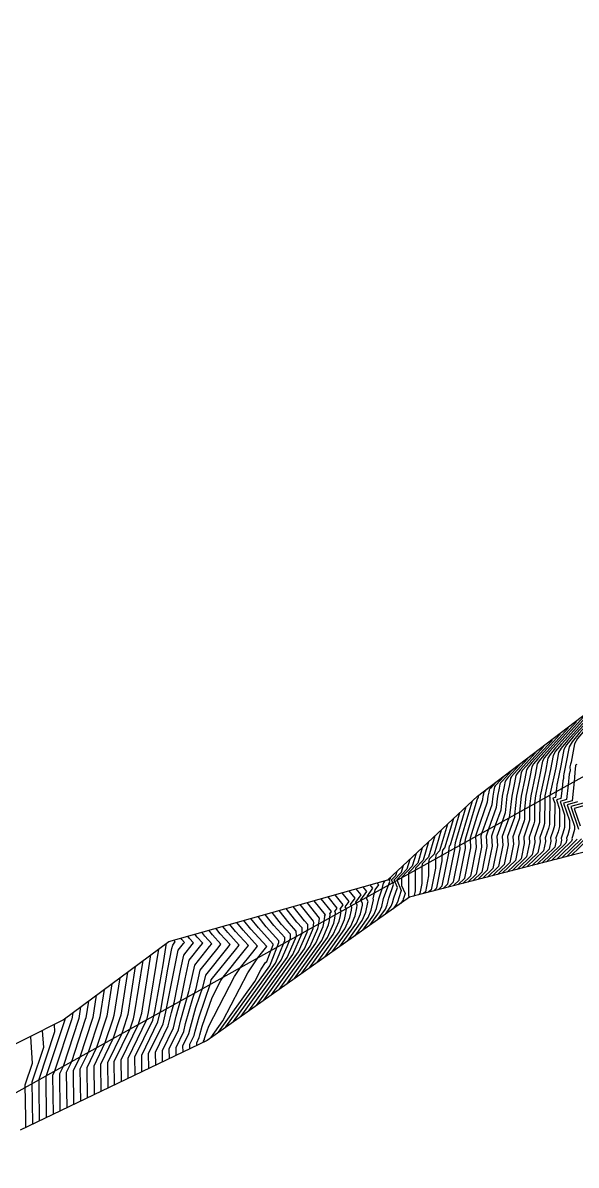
# Model space of a CAD drawing. Header units: metres. Extents: x 419533 to 423558, y 4805342 to 4807578.
# Drawn here: x 421086.3 to 421289.2, y 4805997.1 to 4806416.1 of the extents above; entities that cross this region are included whole.
import ezdxf

# ---------------------------------------------------------------- set-up
doc = ezdxf.new("R2010")
doc.units = ezdxf.units.M
for name, color, linetype in [('C-TINN-BNDY', 110, 'Continuous'), ('C-TOPO-MAJR', 9, 'Continuous'), ('C-TOPO-MINR', 8, 'Continuous')]:
    doc.layers.add(name, color=color, linetype=linetype)

# ---------------------------------------------------------------- blocks, each defined once
blk = doc.blocks.new('tower_bases_layout_1')
at = {"color": 31, "lineweight": 30, "true_color": 0xffbd7a, "elevation": 1718.01}
blk.add_lwpolyline([(423449.83, 4807399.59), (423130.59, 4807500.11), (421950.92, 4806613), (421795.04, 4806430.99), (421305.02, 4806147.04), (421305.02, 4806147.04), (420630.08, 4805770.97), (419765.16, 4805549.54), (419617.36, 4805580.09)], dxfattribs=at)
blk = doc.blocks.new('leg_extensions_profiles_1')
at = {"layer": 'C-TINN-BNDY', "color": 110, "linetype": 'Continuous', "lineweight": -3, "flags": 128}
for points in [[(421033.05, 4806016.16), (421101.01, 4806050.42), (421139.85, 4806079.13), (421220.12, 4806101.74), (421252.95, 4806132.43), (421316.64, 4806180.97), (421324.13, 4806185.21), (421403.7, 4806223.69), (421416.24, 4806233.19), (421455.86, 4806255.45), (421534.78, 4806300.25), (421589.59, 4806332.69), (421652.67, 4806370.22), (421683.42, 4806388.82), (421712.4, 4806406.06)], [(421750.74, 4806385.36), (421678.27, 4806345.24), (421648.64, 4806328.41), (421605.93, 4806304.48), (421541.15, 4806258.92), (421536.85, 4806257.04), (421496.6, 4806239.87), (421436.59, 4806184.93), (421377.46, 4806159.59), (421344.02, 4806137.07), (421305.37, 4806115.31), (421228.09, 4806095.41), (421153.82, 4806042.89), (421085.29, 4806009.98)]]:
    blk.add_lwpolyline(points, dxfattribs=at)
at = {"layer": 'C-TOPO-MAJR', "color": 9, "linetype": 'Continuous', "lineweight": -3, "flags": 128}
for points, elevation in [([(421293.19, 4806129.32), (421288.51, 4806127.98), (421290.7, 4806121.58)], 1760), ([(421291.08, 4806116.81), (421283.77, 4806109.75)], 1760), ([(421303.97, 4806171.31), (421303.82, 4806170.45), (421290.29, 4806155.61), (421287.67, 4806152.41), (421286.61, 4806150.56), (421285.45, 4806144.27), (421284.67, 4806140.6), (421284.5, 4806139.93), (421284.53, 4806138.97), (421284.31, 4806138.05), (421284.04, 4806135.35), (421283.62, 4806131.59), (421281.98, 4806131.12), (421283.13, 4806127.74), (421283.06, 4806121.35), (421282.55, 4806119.4), (421281.75, 4806117.12), (421281.81, 4806116.15), (421281.33, 4806113.78), (421274.74, 4806107.42)], 1755), ([(421289.17, 4806160.03), (421289.06, 4806159.42), (421279.46, 4806148.88), (421277.6, 4806146.61), (421276.84, 4806145.3), (421276.02, 4806140.84), (421274.26, 4806132.52), (421273.96, 4806129.72), (421273.89, 4806123.22), (421273.64, 4806122.28), (421271.92, 4806117.38), (421272.04, 4806115.31), (421271.02, 4806110.23), (421265.71, 4806105.09)], 1750), ([(421274.36, 4806148.75), (421274.3, 4806148.39), (421268.62, 4806142.16), (421267.52, 4806140.82), (421267.08, 4806140.04), (421266.59, 4806137.4), (421265.55, 4806132.49), (421264.79, 4806125.33), (421264.47, 4806124.4), (421262.09, 4806117.65), (421262.28, 4806114.47), (421260.72, 4806106.67), (421256.68, 4806102.77)], 1745), ([(421259.56, 4806137.47), (421259.54, 4806137.36), (421257.79, 4806135.44), (421257.45, 4806135.02), (421257.31, 4806134.78), (421257.16, 4806133.97), (421256.84, 4806132.45), (421256.6, 4806130.24), (421252.74, 4806119.27), (421252.3, 4806117.77), (421252.28, 4806117.66), (421252.51, 4806113.63), (421250.41, 4806103.11), (421247.65, 4806100.44)], 1740), ([(421238.61, 4806098.12), (421240.1, 4806099.55), (421242.5, 4806111.53), (421242.5, 4806112.2), (421242.74, 4806114.25), (421243.06, 4806114.59), (421246.58, 4806126.48)], 1735), ([(421235.07, 4806115.72), (421233.08, 4806109), (421230.22, 4806106.01), (421230.14, 4806105.31), (421230.14, 4806097.7), (421229.79, 4806096), (421229.58, 4806095.79)], 1730), ([(421216.47, 4806087.19), (421219.23, 4806091.05), (421219.93, 4806092.62), (421220.43, 4806095.02), (421222.22, 4806100.07), (421221.52, 4806101.75), (421223.1, 4806103.41), (421223.56, 4806104.95)], 1725), ([(421202.55, 4806077.35), (421208.62, 4806085.83), (421210.14, 4806089.27), (421210.82, 4806092.5), (421210.89, 4806093.13), (421210.25, 4806094.38), (421212.48, 4806097.48), (421211.1, 4806099.2)], 1720), ([(421188.62, 4806067.5), (421198.01, 4806080.61), (421200.36, 4806085.93), (421200.74, 4806087.76), (421200.97, 4806089.7), (421200.72, 4806090.19), (421201.59, 4806091.4), (421198.24, 4806095.57)], 1715), ([(421174.7, 4806057.65), (421187.4, 4806075.39), (421190.58, 4806082.58), (421190.67, 4806083.02), (421190.82, 4806084.31), (421190.8, 4806085.37), (421189.57, 4806086.73), (421185.38, 4806091.95)], 1710), ([(421160.77, 4806047.81), (421176.79, 4806070.17), (421177.34, 4806071.41), (421180.19, 4806078.74), (421180.18, 4806079.42), (421175.52, 4806084.58), (421172.52, 4806088.33)], 1705), ([(421147.54, 4806039.87), (421147.52, 4806041.46), (421149.07, 4806044.67), (421149.46, 4806046.31), (421150.92, 4806051.47), (421155.06, 4806063.74), (421155.35, 4806065.03), (421164.29, 4806076.08), (421165.64, 4806077.82), (421161.48, 4806082.43), (421159.65, 4806084.71)], 1700), ([(421134.99, 4806033.85), (421134.93, 4806038.6), (421139.58, 4806048.22), (421140.74, 4806053.14), (421141.73, 4806056.62), (421144.17, 4806069.18), (421145.28, 4806074.19), (421148.42, 4806078.06), (421148.89, 4806078.67), (421147.43, 4806080.29), (421146.79, 4806081.08)], 1695), ([(421122.44, 4806027.82), (421122.34, 4806035.73), (421128.67, 4806048.82), (421129.34, 4806050.86), (421129.85, 4806052.84), (421133.25, 4806074.25)], 1690), ([(421118.92, 4806063.66), (421117.03, 4806051.76), (421116.75, 4806050.66), (421113.3, 4806040.22), (421109.75, 4806032.87), (421109.89, 4806021.79)], 1685), ([(421104.59, 4806053.07), (421104.21, 4806050.69), (421104.16, 4806050.47), (421097.94, 4806031.62), (421097.16, 4806030.01), (421097.34, 4806015.77)], 1680)]:
    blk.add_lwpolyline(points, dxfattribs=dict(at, elevation=elevation))
at = {"layer": 'C-TOPO-MINR', "color": 8, "linetype": 'Continuous', "lineweight": -3, "flags": 128}
for points, elevation in [([(421291.76, 4806129.91), (421287.2, 4806128.61), (421290.02, 4806120.38)], 1759), ([(421289.58, 4806116.63), (421281.97, 4806109.28)], 1759), ([(421292.28, 4806116.68), (421285.58, 4806110.21)], 1761), ([(421289.44, 4806144.07), (421288.9, 4806143.76), (421288.89, 4806143.75), (421288.89, 4806143.74), (421288.89, 4806143.72), (421288.89, 4806143.7), (421288.73, 4806141.17), (421288.63, 4806139.35), (421288.48, 4806137.82), (421287.69, 4806130.75), (421284.59, 4806129.86), (421286.76, 4806123.51), (421286.73, 4806120.6), (421286.12, 4806118.25), (421285.68, 4806117.01), (421285.71, 4806116.49), (421285.45, 4806115.21), (421278.35, 4806108.35)], 1757), ([(421289.72, 4806130.33), (421285.9, 4806129.23), (421288.58, 4806121.4), (421288.56, 4806120.23), (421287.9, 4806117.67), (421287.65, 4806116.96), (421287.66, 4806116.66), (421287.52, 4806115.92), (421280.16, 4806108.82)], 1758), ([(421293.47, 4806116.56), (421287.38, 4806110.68)], 1762), ([(421306.93, 4806173.57), (421306.77, 4806172.66), (421292.46, 4806156.95), (421289.69, 4806153.56), (421288.56, 4806151.61), (421287.33, 4806144.96), (421287.16, 4806144.14), (421286.91, 4806143.19), (421286.96, 4806141.79), (421286.65, 4806140.47), (421286.26, 4806136.59), (421285.66, 4806131.17), (421283.28, 4806130.49), (421284.95, 4806125.63), (421284.9, 4806120.98), (421284.33, 4806118.82), (421283.72, 4806117.07), (421283.76, 4806116.32), (421283.39, 4806114.5), (421276.55, 4806107.89)], 1756), ([(421298.05, 4806166.8), (421297.92, 4806166.04), (421285.96, 4806152.92), (421283.64, 4806150.09), (421282.7, 4806148.45), (421281.68, 4806142.9), (421279.68, 4806133.51), (421279.66, 4806133.43), (421279.67, 4806133.31), (421279.64, 4806133.2), (421279.61, 4806132.88), (421279.56, 4806132.43), (421279.36, 4806132.37), (421279.5, 4806131.97), (421279.39, 4806122.1), (421278.99, 4806120.55), (421277.82, 4806117.22), (421277.9, 4806115.82), (421277.21, 4806112.36), (421271.13, 4806106.49)], 1753), ([(421301.01, 4806169.06), (421300.87, 4806168.25), (421288.13, 4806154.26), (421285.66, 4806151.25), (421284.66, 4806149.51), (421283.56, 4806143.58), (421282.18, 4806137.05), (421282.08, 4806136.68), (421282.1, 4806136.14), (421281.98, 4806135.63), (421281.83, 4806134.11), (421281.59, 4806132.01), (421280.67, 4806131.75), (421281.32, 4806129.86), (421281.23, 4806121.72), (421280.77, 4806119.98), (421279.78, 4806117.17), (421279.85, 4806115.98), (421279.27, 4806113.07), (421272.93, 4806106.96)], 1754), ([(421292.13, 4806162.29), (421292.01, 4806161.63), (421281.63, 4806150.23), (421279.61, 4806147.77), (421278.8, 4806146.35), (421277.9, 4806141.52), (421276, 4806132.53), (421275.81, 4806130.75), (421275.72, 4806122.84), (421275.42, 4806121.71), (421273.89, 4806117.33), (421273.99, 4806115.48), (421273.09, 4806110.94), (421267.52, 4806105.56)], 1751), ([(421295.09, 4806164.55), (421294.96, 4806163.83), (421283.79, 4806151.57), (421281.63, 4806148.93), (421280.75, 4806147.4), (421279.79, 4806142.21), (421277.74, 4806132.54), (421277.66, 4806131.79), (421277.56, 4806122.47), (421277.21, 4806121.13), (421275.85, 4806117.28), (421275.95, 4806115.65), (421275.15, 4806111.65), (421269.32, 4806106.02)], 1752), ([(421286.21, 4806157.78), (421286.11, 4806157.22), (421277.29, 4806147.54), (421275.58, 4806145.45), (421274.89, 4806144.25), (421274.13, 4806140.15), (421272.51, 4806132.52), (421272.11, 4806128.68), (421272.05, 4806123.59), (421271.86, 4806122.86), (421269.95, 4806117.44), (421270.09, 4806115.14), (421268.96, 4806109.52), (421263.9, 4806104.63)], 1749), ([(421280.28, 4806153.27), (421280.21, 4806152.8), (421272.96, 4806144.85), (421271.55, 4806143.13), (421270.98, 4806142.14), (421270.36, 4806138.78), (421269.03, 4806132.5), (421268.41, 4806126.61), (421268.38, 4806124.34), (421268.3, 4806124.01), (421266.02, 4806117.54), (421266.18, 4806114.81), (421264.84, 4806108.09), (421260.29, 4806103.7)], 1747), ([(421283.25, 4806155.52), (421283.16, 4806155.01), (421275.13, 4806146.19), (421273.57, 4806144.29), (421272.94, 4806143.2), (421272.25, 4806139.46), (421270.77, 4806132.51), (421270.26, 4806127.64), (421270.22, 4806123.97), (421270.08, 4806123.44), (421267.99, 4806117.49), (421268.13, 4806114.97), (421266.9, 4806108.8), (421262.1, 4806104.16)], 1748), ([(421277.32, 4806151.01), (421277.25, 4806150.6), (421270.79, 4806143.5), (421269.54, 4806141.98), (421269.03, 4806141.09), (421268.48, 4806138.09), (421267.29, 4806132.49), (421266.56, 4806125.57), (421266.55, 4806124.71), (421266.52, 4806124.59), (421264.06, 4806117.6), (421264.23, 4806114.64), (421262.78, 4806107.38), (421258.48, 4806103.23)], 1746), ([(421271.4, 4806146.5), (421271.35, 4806146.19), (421266.46, 4806140.82), (421265.51, 4806139.66), (421265.12, 4806138.99), (421264.7, 4806136.72), (421263.81, 4806132.48), (421263.15, 4806126.31), (421262, 4806123.04), (421260.13, 4806117.7), (421260.32, 4806114.3), (421258.66, 4806105.96), (421254.87, 4806102.3)], 1744), ([(421265.48, 4806141.99), (421265.45, 4806141.77), (421262.12, 4806138.13), (421261.48, 4806137.34), (421261.22, 4806136.89), (421260.93, 4806135.34), (421260.32, 4806132.46), (421259.88, 4806128.27), (421257.07, 4806120.31), (421256.19, 4806117.81), (421256.42, 4806113.96), (421254.53, 4806104.53), (421251.26, 4806101.37)], 1742), ([(421268.44, 4806144.24), (421268.4, 4806143.98), (421264.29, 4806139.47), (421263.49, 4806138.5), (421263.17, 4806137.94), (421262.82, 4806136.03), (421262.06, 4806132.47), (421261.52, 4806127.29), (421259.54, 4806121.68), (421258.16, 4806117.76), (421258.37, 4806114.13), (421256.59, 4806105.25), (421253.07, 4806101.84)], 1743), ([(421262.52, 4806139.73), (421262.49, 4806139.57), (421259.96, 4806136.78), (421259.46, 4806136.18), (421259.26, 4806135.83), (421259.05, 4806134.65), (421258.58, 4806132.46), (421258.24, 4806129.25), (421254.61, 4806118.95), (421254.23, 4806117.86), (421254.46, 4806113.8), (421252.47, 4806103.82), (421249.45, 4806100.91)], 1741), ([(421244.03, 4806099.51), (421246.29, 4806101.69), (421248.61, 4806113.29), (421248.48, 4806115.54), (421248.64, 4806116.63), (421252.92, 4806131.05), (421253.33, 4806132.2), (421253.36, 4806132.43), (421253.39, 4806132.59), (421253.41, 4806132.68), (421253.42, 4806132.7), (421253.46, 4806132.75), (421253.64, 4806132.95), (421253.64, 4806132.96)], 1738), ([(421245.84, 4806099.98), (421248.35, 4806102.4), (421250.56, 4806113.46), (421250.38, 4806116.6), (421250.47, 4806117.2), (421252.83, 4806125.16), (421254.97, 4806131.22), (421255.1, 4806132.44), (421255.27, 4806133.28), (421255.36, 4806133.73), (421255.43, 4806133.86), (421255.62, 4806134.09), (421256.59, 4806135.16), (421256.6, 4806135.22)], 1739), ([(421240.42, 4806098.58), (421242.16, 4806100.27), (421244.7, 4806112.95), (421244.67, 4806113.41), (421244.99, 4806115.5), (421245.82, 4806118.3), (421248.88, 4806128.63)], 1736), ([(421242.23, 4806099.05), (421244.23, 4806100.98), (421246.65, 4806113.12), (421246.57, 4806114.47), (421246.82, 4806116.07), (421249.86, 4806126.3), (421251.19, 4806130.79)], 1737), ([(421236.81, 4806097.65), (421238.04, 4806098.84), (421240.02, 4806108.76), (421240.02, 4806110.82), (421240.24, 4806112.61), (421241.07, 4806113.47), (421244.28, 4806124.33)], 1734), ([(421239.68, 4806120.02), (421237.07, 4806111.23), (421235.23, 4806109.31), (421235.08, 4806108.07), (421235.08, 4806103.23), (421233.92, 4806097.42), (421233.2, 4806096.72)], 1732), ([(421241.98, 4806122.17), (421239.07, 4806112.35), (421237.74, 4806110.96), (421237.55, 4806109.44), (421237.55, 4806106), (421235.98, 4806098.13), (421235, 4806097.19)], 1733), ([(421237.37, 4806117.87), (421235.08, 4806110.11), (421232.73, 4806107.66), (421232.61, 4806106.69), (421232.61, 4806100.47), (421231.86, 4806096.71), (421231.39, 4806096.26)], 1731), ([(421230.47, 4806111.41), (421229.09, 4806106.76), (421225.21, 4806102.71), (421225.19, 4806102.55), (421225.19, 4806099.71), (421226.44, 4806096.71), (421225.94, 4806095.3), (421225.8, 4806094.62), (421225.6, 4806094.18), (421224.82, 4806093.1)], 1728), ([(421232.77, 4806113.56), (421231.09, 4806107.88), (421227.72, 4806104.36), (421227.67, 4806103.93), (421227.66, 4806096.03), (421227.85, 4806095.6), (421227.77, 4806095.39), (421227.75, 4806095.29), (421227.72, 4806095.23), (421227.61, 4806095.07)], 1729), ([(421219.26, 4806089.16), (421221.36, 4806092.1), (421221.88, 4806093.28), (421222.26, 4806095.11), (421223.63, 4806098.95), (421222.46, 4806101.76), (421225.1, 4806104.53), (421225.86, 4806107.11)], 1726), ([(421228.17, 4806109.26), (421227.1, 4806105.64), (421223.39, 4806101.77), (421225.03, 4806097.83), (421224.1, 4806095.21), (421223.84, 4806093.95), (421223.48, 4806093.14), (421222.04, 4806091.13)], 1727), ([(421213.69, 4806085.22), (421217.11, 4806090.01), (421217.97, 4806091.95), (421218.59, 4806094.93), (421220.82, 4806101.18), (421220.58, 4806101.74), (421221.11, 4806102.29), (421221.26, 4806102.8)], 1724), ([(421205.33, 4806079.32), (421210.75, 4806086.88), (421212.1, 4806089.94), (421212.83, 4806093.44), (421212.87, 4806093.81), (421212.3, 4806094.94), (421212.49, 4806095.68), (421214.66, 4806098.69), (421213.68, 4806099.92)], 1721), ([(421208.12, 4806081.28), (421212.87, 4806087.92), (421214.06, 4806090.61), (421214.85, 4806094.39), (421214.86, 4806094.5), (421214.69, 4806094.83), (421215.53, 4806098.1), (421216.84, 4806099.91), (421216.25, 4806100.65)], 1722), ([(421210.9, 4806083.25), (421214.99, 4806088.96), (421216.01, 4806091.28), (421216.76, 4806094.84), (421218.07, 4806098.52), (421218.58, 4806100.52), (421219.02, 4806101.12), (421218.82, 4806101.37)], 1723), ([(421185.84, 4806065.53), (421195.89, 4806079.57), (421198.41, 4806085.26), (421198.73, 4806086.81), (421198.98, 4806089.01), (421198.81, 4806089.35), (421199.41, 4806090.18), (421195.67, 4806094.85)], 1714), ([(421191.41, 4806069.47), (421200.13, 4806081.66), (421202.32, 4806086.59), (421202.76, 4806088.7), (421202.95, 4806090.38), (421202.62, 4806091.03), (421203.77, 4806092.61), (421200.81, 4806096.3)], 1716), ([(421194.19, 4806071.44), (421202.26, 4806082.7), (421204.27, 4806087.26), (421204.77, 4806089.65), (421204.94, 4806091.07), (421204.53, 4806091.87), (421205.95, 4806093.83), (421203.39, 4806097.02)], 1717), ([(421196.98, 4806073.41), (421204.38, 4806083.74), (421206.23, 4806087.93), (421206.79, 4806090.6), (421206.92, 4806091.76), (421206.44, 4806092.71), (421208.13, 4806095.05), (421205.96, 4806097.75)], 1718), ([(421199.76, 4806075.38), (421206.5, 4806084.79), (421208.19, 4806088.6), (421208.8, 4806091.55), (421208.9, 4806092.44), (421208.34, 4806093.54), (421210.31, 4806096.26), (421208.53, 4806098.47)], 1719), ([(421169.13, 4806053.72), (421183.16, 4806073.3), (421186.22, 4806080.24), (421186.59, 4806081.18), (421186.55, 4806082.99), (421183.95, 4806085.87), (421180.23, 4806090.5)], 1708), ([(421171.91, 4806055.68), (421185.28, 4806074.35), (421188.62, 4806081.91), (421188.66, 4806082.07), (421188.71, 4806082.53), (421188.67, 4806084.18), (421186.76, 4806086.3), (421182.81, 4806091.23)], 1709), ([(421177.48, 4806059.62), (421189.52, 4806076.43), (421192.54, 4806083.25), (421192.69, 4806083.96), (421192.93, 4806086.09), (421192.92, 4806086.56), (421192.38, 4806087.16), (421187.95, 4806092.68)], 1711), ([(421180.27, 4806061.59), (421191.65, 4806077.48), (421194.49, 4806083.92), (421194.7, 4806084.91), (421195.01, 4806087.64), (421195, 4806087.67), (421195.05, 4806087.75), (421190.52, 4806093.4)], 1712), ([(421183.05, 4806063.56), (421193.77, 4806078.52), (421196.45, 4806084.59), (421196.71, 4806085.86), (421197, 4806088.33), (421196.9, 4806088.51), (421197.23, 4806088.97), (421193.1, 4806094.12)], 1713), ([(421152.56, 4806042.28), (421152.55, 4806042.6), (421152.87, 4806043.25), (421152.94, 4806043.58), (421153.24, 4806044.62), (421154.43, 4806048.15), (421163.84, 4806066.27), (421166.05, 4806069.61), (421170.64, 4806075.29), (421172.34, 4806077.48), (421167.1, 4806083.29), (421164.8, 4806086.15)], 1702), ([(421155.2, 4806043.87), (421159.64, 4806050.07), (421168.77, 4806067.64), (421172.41, 4806073.16), (421173.81, 4806074.89), (421175.69, 4806077.31), (421169.9, 4806083.72), (421167.37, 4806086.88)], 1703), ([(421157.99, 4806045.84), (421171.36, 4806064.51), (421173.7, 4806069.01), (421175.32, 4806071.48), (421175.69, 4806071.83), (421178.06, 4806077.93), (421178.05, 4806078.23), (421172.71, 4806084.15), (421169.94, 4806087.6)], 1704), ([(421163.56, 4806049.78), (421178.91, 4806071.21), (421180.3, 4806074.36), (421182.33, 4806079.55), (421182.3, 4806080.61), (421178.33, 4806085.01), (421175.09, 4806089.05)], 1706), ([(421166.34, 4806051.75), (421181.04, 4806072.26), (421183.26, 4806077.3), (421184.46, 4806080.37), (421184.43, 4806081.8), (421181.14, 4806085.44), (421177.66, 4806089.78)], 1707), ([(421140.01, 4806036.26), (421139.97, 4806039.74), (421143.38, 4806046.8), (421144.23, 4806050.41), (421147.16, 4806060.76), (421147.37, 4806061.81), (421149.31, 4806070.52), (421154.76, 4806077.27), (421155.59, 4806078.33), (421153.05, 4806081.15), (421151.94, 4806082.53)], 1697), ([(421142.52, 4806037.46), (421142.48, 4806040.31), (421145.27, 4806046.09), (421145.97, 4806049.04), (421148.61, 4806058.33), (421149.81, 4806061.89), (421151.32, 4806068.69), (421157.94, 4806076.87), (421158.94, 4806078.16), (421155.86, 4806081.57), (421154.51, 4806083.26)], 1698), ([(421145.03, 4806038.67), (421145, 4806040.89), (421147.17, 4806045.38), (421147.71, 4806047.68), (421149.76, 4806054.9), (421152.43, 4806062.82), (421153.34, 4806066.86), (421161.11, 4806076.47), (421162.29, 4806077.99), (421158.67, 4806082), (421157.08, 4806083.98)], 1699), ([(421150.05, 4806041.08), (421150.04, 4806042.03), (421150.97, 4806043.96), (421151.2, 4806044.94), (421152.08, 4806048.04), (421155.65, 4806058.61), (421158.91, 4806064.9), (421159.68, 4806066.06), (421167.46, 4806075.68), (421168.99, 4806077.65), (421164.29, 4806082.86), (421162.23, 4806085.43)], 1701), ([(421127.46, 4806030.23), (421127.38, 4806036.88), (421133.89, 4806050.35), (421134.26, 4806051.93), (421134.71, 4806053.47), (421137.74, 4806070.65), (421138.99, 4806078.49)], 1692), ([(421129.97, 4806031.44), (421129.89, 4806037.45), (421135.78, 4806049.64), (421136.63, 4806053.24), (421136.86, 4806054), (421139.49, 4806068.95), (421140.97, 4806076.55), (421141.26, 4806077.85), (421142.07, 4806078.85), (421142.19, 4806079.01), (421141.81, 4806079.43), (421141.65, 4806079.63)], 1693), ([(421132.48, 4806032.64), (421132.41, 4806038.02), (421137.68, 4806048.93), (421139, 4806054.51), (421139.01, 4806054.55), (421142.57, 4806072.87), (421143.27, 4806076.02), (421145.24, 4806078.46), (421145.54, 4806078.84), (421144.62, 4806079.86), (421144.22, 4806080.36)], 1694), ([(421137.5, 4806035.05), (421137.45, 4806039.17), (421141.48, 4806047.51), (421142.48, 4806051.78), (421144.45, 4806058.69), (421145.77, 4806065.49), (421147.3, 4806072.36), (421151.59, 4806077.66), (421152.24, 4806078.5), (421150.24, 4806080.72), (421149.36, 4806081.81)], 1696), ([(421124.95, 4806029.03), (421124.86, 4806036.31), (421131.74, 4806050.54), (421131.86, 4806050.9), (421132.41, 4806053.05), (421136.12, 4806076.37)], 1691), ([(421127.52, 4806070.01), (421124.72, 4806052.41), (421124.3, 4806050.78), (421122.52, 4806045.38), (421117.31, 4806034.59), (421117.42, 4806025.41)], 1688), ([(421119.93, 4806026.61), (421119.82, 4806035.16), (421125.59, 4806047.1), (421126.82, 4806050.82), (421127.28, 4806052.62), (421130.39, 4806072.13)], 1689), ([(421121.79, 4806065.78), (421119.59, 4806051.98), (421119.27, 4806050.7), (421116.38, 4806041.94), (421112.27, 4806033.45), (421112.4, 4806023)], 1686), ([(421124.65, 4806067.9), (421122.16, 4806052.19), (421121.78, 4806050.74), (421119.45, 4806043.66), (421114.79, 4806034.02), (421114.91, 4806024.2)], 1687), ([(421116.06, 4806061.54), (421114.47, 4806051.55), (421114.23, 4806050.62), (421110.23, 4806038.5), (421107.23, 4806032.3), (421107.38, 4806020.59)], 1684), ([(421110.32, 4806057.3), (421109.34, 4806051.12), (421109.19, 4806050.55), (421104.09, 4806035.06), (421102.2, 4806031.16), (421102.36, 4806018.18)], 1682), ([(421113.19, 4806059.42), (421111.9, 4806051.33), (421111.71, 4806050.59), (421107.16, 4806036.78), (421104.72, 4806031.73), (421104.87, 4806019.38)], 1683), ([(421107.46, 4806055.19), (421106.78, 4806050.9), (421106.67, 4806050.51), (421101.01, 4806033.34), (421099.68, 4806030.58), (421099.85, 4806016.97)], 1681), ([(421097.73, 4806048.77), (421097.74, 4806048.75), (421097.91, 4806046.06), (421092.11, 4806028.58), (421092.17, 4806025.83), (421092.32, 4806013.36)], 1678), ([(421101.72, 4806050.95), (421101.65, 4806050.47), (421101.64, 4806050.43), (421094.87, 4806029.9), (421094.65, 4806029.44), (421094.83, 4806014.56)], 1679), ([(421089, 4806044.37), (421089.04, 4806044.29), (421089.66, 4806034.43), (421087.02, 4806026.49), (421087.26, 4806014.51), (421087.31, 4806010.94)], 1676), ([(421093.37, 4806046.57), (421093.39, 4806046.52), (421093.79, 4806040.24), (421089.57, 4806027.53), (421089.71, 4806020.17), (421089.81, 4806012.15)], 1677)]:
    blk.add_lwpolyline(points, dxfattribs=dict(at, elevation=elevation))

msp = doc.modelspace()

# ---------------------------------------------------------------- linework, layer by layer
at = {"layer": 'C-TOPO-MAJR', "color": 9, "linetype": 'Continuous', "lineweight": -3, "flags": 128}
for points, elevation in [([(421303.97, 4806171.31), (421303.82, 4806170.45), (421290.29, 4806155.61), (421287.67, 4806152.41), (421286.61, 4806150.56), (421285.45, 4806144.27), (421284.67, 4806140.6), (421284.5, 4806139.93), (421284.53, 4806138.97), (421284.31, 4806138.05), (421284.04, 4806135.35), (421283.62, 4806131.59), (421281.98, 4806131.12), (421283.13, 4806127.74), (421283.06, 4806121.35), (421282.55, 4806119.4), (421281.75, 4806117.12), (421281.81, 4806116.15), (421281.33, 4806113.78), (421274.74, 4806107.42)], 1755), ([(421289.17, 4806160.03), (421289.06, 4806159.42), (421279.46, 4806148.88), (421277.6, 4806146.61), (421276.84, 4806145.3), (421276.02, 4806140.84), (421274.26, 4806132.52), (421273.96, 4806129.72), (421273.89, 4806123.22), (421273.64, 4806122.28), (421271.92, 4806117.38), (421272.04, 4806115.31), (421271.02, 4806110.23), (421265.71, 4806105.09)], 1750), ([(421274.36, 4806148.75), (421274.3, 4806148.39), (421268.62, 4806142.16), (421267.52, 4806140.82), (421267.08, 4806140.04), (421266.59, 4806137.4), (421265.55, 4806132.49), (421264.79, 4806125.33), (421264.47, 4806124.4), (421262.09, 4806117.65), (421262.28, 4806114.47), (421260.72, 4806106.67), (421256.68, 4806102.77)], 1745), ([(421259.56, 4806137.47), (421259.54, 4806137.36), (421257.79, 4806135.44), (421257.45, 4806135.02), (421257.31, 4806134.78), (421257.16, 4806133.97), (421256.84, 4806132.45), (421256.6, 4806130.24), (421252.74, 4806119.27), (421252.3, 4806117.77), (421252.28, 4806117.66), (421252.51, 4806113.63), (421250.41, 4806103.11), (421247.65, 4806100.44)], 1740), ([(421293.19, 4806129.32), (421288.51, 4806127.98), (421290.7, 4806121.58)], 1760), ([(421238.61, 4806098.12), (421240.1, 4806099.55), (421242.5, 4806111.53), (421242.5, 4806112.2), (421242.74, 4806114.25), (421243.06, 4806114.59), (421246.58, 4806126.48)], 1735), ([(421235.07, 4806115.72), (421233.08, 4806109), (421230.22, 4806106.01), (421230.14, 4806105.31), (421230.14, 4806097.7), (421229.79, 4806096), (421229.58, 4806095.79)], 1730), ([(421291.08, 4806116.81), (421283.77, 4806109.75)], 1760), ([(421216.47, 4806087.19), (421219.23, 4806091.05), (421219.93, 4806092.62), (421220.43, 4806095.02), (421222.22, 4806100.07), (421221.52, 4806101.75), (421223.1, 4806103.41), (421223.56, 4806104.95)], 1725), ([(421202.55, 4806077.35), (421208.62, 4806085.83), (421210.14, 4806089.27), (421210.82, 4806092.5), (421210.89, 4806093.13), (421210.25, 4806094.38), (421212.48, 4806097.48), (421211.1, 4806099.2)], 1720), ([(421188.62, 4806067.5), (421198.01, 4806080.61), (421200.36, 4806085.93), (421200.74, 4806087.76), (421200.97, 4806089.7), (421200.72, 4806090.19), (421201.59, 4806091.4), (421198.24, 4806095.57)], 1715), ([(421174.7, 4806057.65), (421187.4, 4806075.39), (421190.58, 4806082.58), (421190.67, 4806083.02), (421190.82, 4806084.31), (421190.8, 4806085.37), (421189.57, 4806086.73), (421185.38, 4806091.95)], 1710), ([(421160.77, 4806047.81), (421176.79, 4806070.17), (421177.34, 4806071.41), (421180.19, 4806078.74), (421180.18, 4806079.42), (421175.52, 4806084.58), (421172.52, 4806088.33)], 1705), ([(421147.54, 4806039.87), (421147.52, 4806041.46), (421149.07, 4806044.67), (421149.46, 4806046.31), (421150.92, 4806051.47), (421155.06, 4806063.74), (421155.35, 4806065.03), (421164.29, 4806076.08), (421165.64, 4806077.82), (421161.48, 4806082.43), (421159.65, 4806084.71)], 1700), ([(421134.99, 4806033.85), (421134.93, 4806038.6), (421139.58, 4806048.22), (421140.74, 4806053.14), (421141.73, 4806056.62), (421144.17, 4806069.18), (421145.28, 4806074.19), (421148.42, 4806078.06), (421148.89, 4806078.67), (421147.43, 4806080.29), (421146.79, 4806081.08)], 1695), ([(421122.44, 4806027.82), (421122.34, 4806035.73), (421128.67, 4806048.82), (421129.34, 4806050.86), (421129.85, 4806052.84), (421133.25, 4806074.25)], 1690), ([(421118.92, 4806063.66), (421117.03, 4806051.76), (421116.75, 4806050.66), (421113.3, 4806040.22), (421109.75, 4806032.87), (421109.89, 4806021.79)], 1685), ([(421104.59, 4806053.07), (421104.21, 4806050.69), (421104.16, 4806050.47), (421097.94, 4806031.62), (421097.16, 4806030.01), (421097.34, 4806015.77)], 1680)]:
    msp.add_lwpolyline(points, dxfattribs=dict(at, elevation=elevation))
at = {"layer": 'C-TOPO-MINR', "color": 8, "linetype": 'Continuous', "lineweight": -3, "flags": 128}
for points, elevation in [([(421306.93, 4806173.57), (421306.77, 4806172.66), (421292.46, 4806156.95), (421289.69, 4806153.56), (421288.56, 4806151.61), (421287.33, 4806144.96), (421287.16, 4806144.14), (421286.91, 4806143.19), (421286.96, 4806141.79), (421286.65, 4806140.47), (421286.26, 4806136.59), (421285.66, 4806131.17), (421283.28, 4806130.49), (421284.95, 4806125.63), (421284.9, 4806120.98), (421284.33, 4806118.82), (421283.72, 4806117.07), (421283.76, 4806116.32), (421283.39, 4806114.5), (421276.55, 4806107.89)], 1756), ([(421298.05, 4806166.8), (421297.92, 4806166.04), (421285.96, 4806152.92), (421283.64, 4806150.09), (421282.7, 4806148.45), (421281.68, 4806142.9), (421279.68, 4806133.51), (421279.66, 4806133.43), (421279.67, 4806133.31), (421279.64, 4806133.2), (421279.61, 4806132.88), (421279.56, 4806132.43), (421279.36, 4806132.37), (421279.5, 4806131.97), (421279.39, 4806122.1), (421278.99, 4806120.55), (421277.82, 4806117.22), (421277.9, 4806115.82), (421277.21, 4806112.36), (421271.13, 4806106.49)], 1753), ([(421301.01, 4806169.06), (421300.87, 4806168.25), (421288.13, 4806154.26), (421285.66, 4806151.25), (421284.66, 4806149.51), (421283.56, 4806143.58), (421282.18, 4806137.05), (421282.08, 4806136.68), (421282.1, 4806136.14), (421281.98, 4806135.63), (421281.83, 4806134.11), (421281.59, 4806132.01), (421280.67, 4806131.75), (421281.32, 4806129.86), (421281.23, 4806121.72), (421280.77, 4806119.98), (421279.78, 4806117.17), (421279.85, 4806115.98), (421279.27, 4806113.07), (421272.93, 4806106.96)], 1754), ([(421292.13, 4806162.29), (421292.01, 4806161.63), (421281.63, 4806150.23), (421279.61, 4806147.77), (421278.8, 4806146.35), (421277.9, 4806141.52), (421276, 4806132.53), (421275.81, 4806130.75), (421275.72, 4806122.84), (421275.42, 4806121.71), (421273.89, 4806117.33), (421273.99, 4806115.48), (421273.09, 4806110.94), (421267.52, 4806105.56)], 1751), ([(421295.09, 4806164.55), (421294.96, 4806163.83), (421283.79, 4806151.57), (421281.63, 4806148.93), (421280.75, 4806147.4), (421279.79, 4806142.21), (421277.74, 4806132.54), (421277.66, 4806131.79), (421277.56, 4806122.47), (421277.21, 4806121.13), (421275.85, 4806117.28), (421275.95, 4806115.65), (421275.15, 4806111.65), (421269.32, 4806106.02)], 1752), ([(421286.21, 4806157.78), (421286.11, 4806157.22), (421277.29, 4806147.54), (421275.58, 4806145.45), (421274.89, 4806144.25), (421274.13, 4806140.15), (421272.51, 4806132.52), (421272.11, 4806128.68), (421272.05, 4806123.59), (421271.86, 4806122.86), (421269.95, 4806117.44), (421270.09, 4806115.14), (421268.96, 4806109.52), (421263.9, 4806104.63)], 1749), ([(421280.28, 4806153.27), (421280.21, 4806152.8), (421272.96, 4806144.85), (421271.55, 4806143.13), (421270.98, 4806142.14), (421270.36, 4806138.78), (421269.03, 4806132.5), (421268.41, 4806126.61), (421268.38, 4806124.34), (421268.3, 4806124.01), (421266.02, 4806117.54), (421266.18, 4806114.81), (421264.84, 4806108.09), (421260.29, 4806103.7)], 1747), ([(421283.25, 4806155.52), (421283.16, 4806155.01), (421275.13, 4806146.19), (421273.57, 4806144.29), (421272.94, 4806143.2), (421272.25, 4806139.46), (421270.77, 4806132.51), (421270.26, 4806127.64), (421270.22, 4806123.97), (421270.08, 4806123.44), (421267.99, 4806117.49), (421268.13, 4806114.97), (421266.9, 4806108.8), (421262.1, 4806104.16)], 1748), ([(421277.32, 4806151.01), (421277.25, 4806150.6), (421270.79, 4806143.5), (421269.54, 4806141.98), (421269.03, 4806141.09), (421268.48, 4806138.09), (421267.29, 4806132.49), (421266.56, 4806125.57), (421266.55, 4806124.71), (421266.52, 4806124.59), (421264.06, 4806117.6), (421264.23, 4806114.64), (421262.78, 4806107.38), (421258.48, 4806103.23)], 1746), ([(421271.4, 4806146.5), (421271.35, 4806146.19), (421266.46, 4806140.82), (421265.51, 4806139.66), (421265.12, 4806138.99), (421264.7, 4806136.72), (421263.81, 4806132.48), (421263.15, 4806126.31), (421262, 4806123.04), (421260.13, 4806117.7), (421260.32, 4806114.3), (421258.66, 4806105.96), (421254.87, 4806102.3)], 1744), ([(421265.48, 4806141.99), (421265.45, 4806141.77), (421262.12, 4806138.13), (421261.48, 4806137.34), (421261.22, 4806136.89), (421260.93, 4806135.34), (421260.32, 4806132.46), (421259.88, 4806128.27), (421257.07, 4806120.31), (421256.19, 4806117.81), (421256.42, 4806113.96), (421254.53, 4806104.53), (421251.26, 4806101.37)], 1742), ([(421268.44, 4806144.24), (421268.4, 4806143.98), (421264.29, 4806139.47), (421263.49, 4806138.5), (421263.17, 4806137.94), (421262.82, 4806136.03), (421262.06, 4806132.47), (421261.52, 4806127.29), (421259.54, 4806121.68), (421258.16, 4806117.76), (421258.37, 4806114.13), (421256.59, 4806105.25), (421253.07, 4806101.84)], 1743), ([(421289.44, 4806144.07), (421288.9, 4806143.76), (421288.89, 4806143.75), (421288.89, 4806143.74), (421288.89, 4806143.72), (421288.89, 4806143.7), (421288.73, 4806141.17), (421288.63, 4806139.35), (421288.48, 4806137.82), (421287.69, 4806130.75), (421284.59, 4806129.86), (421286.76, 4806123.51), (421286.73, 4806120.6), (421286.12, 4806118.25), (421285.68, 4806117.01), (421285.71, 4806116.49), (421285.45, 4806115.21), (421278.35, 4806108.35)], 1757), ([(421262.52, 4806139.73), (421262.49, 4806139.57), (421259.96, 4806136.78), (421259.46, 4806136.18), (421259.26, 4806135.83), (421259.05, 4806134.65), (421258.58, 4806132.46), (421258.24, 4806129.25), (421254.61, 4806118.95), (421254.23, 4806117.86), (421254.46, 4806113.8), (421252.47, 4806103.82), (421249.45, 4806100.91)], 1741), ([(421244.03, 4806099.51), (421246.29, 4806101.69), (421248.61, 4806113.29), (421248.48, 4806115.54), (421248.64, 4806116.63), (421252.92, 4806131.05), (421253.33, 4806132.2), (421253.36, 4806132.43), (421253.39, 4806132.59), (421253.41, 4806132.68), (421253.42, 4806132.7), (421253.46, 4806132.75), (421253.64, 4806132.95), (421253.64, 4806132.96)], 1738), ([(421245.84, 4806099.98), (421248.35, 4806102.4), (421250.56, 4806113.46), (421250.38, 4806116.6), (421250.47, 4806117.2), (421252.83, 4806125.16), (421254.97, 4806131.22), (421255.1, 4806132.44), (421255.27, 4806133.28), (421255.36, 4806133.73), (421255.43, 4806133.86), (421255.62, 4806134.09), (421256.59, 4806135.16), (421256.6, 4806135.22)], 1739), ([(421240.42, 4806098.58), (421242.16, 4806100.27), (421244.7, 4806112.95), (421244.67, 4806113.41), (421244.99, 4806115.5), (421245.82, 4806118.3), (421248.88, 4806128.63)], 1736), ([(421242.23, 4806099.05), (421244.23, 4806100.98), (421246.65, 4806113.12), (421246.57, 4806114.47), (421246.82, 4806116.07), (421249.86, 4806126.3), (421251.19, 4806130.79)], 1737), ([(421289.72, 4806130.33), (421285.9, 4806129.23), (421288.58, 4806121.4), (421288.56, 4806120.23), (421287.9, 4806117.67), (421287.65, 4806116.96), (421287.66, 4806116.66), (421287.52, 4806115.92), (421280.16, 4806108.82)], 1758), ([(421291.76, 4806129.91), (421287.2, 4806128.61), (421290.02, 4806120.38)], 1759), ([(421236.81, 4806097.65), (421238.04, 4806098.84), (421240.02, 4806108.76), (421240.02, 4806110.82), (421240.24, 4806112.61), (421241.07, 4806113.47), (421244.28, 4806124.33)], 1734), ([(421239.68, 4806120.02), (421237.07, 4806111.23), (421235.23, 4806109.31), (421235.08, 4806108.07), (421235.08, 4806103.23), (421233.92, 4806097.42), (421233.2, 4806096.72)], 1732), ([(421241.98, 4806122.17), (421239.07, 4806112.35), (421237.74, 4806110.96), (421237.55, 4806109.44), (421237.55, 4806106), (421235.98, 4806098.13), (421235, 4806097.19)], 1733), ([(421237.37, 4806117.87), (421235.08, 4806110.11), (421232.73, 4806107.66), (421232.61, 4806106.69), (421232.61, 4806100.47), (421231.86, 4806096.71), (421231.39, 4806096.26)], 1731), ([(421289.58, 4806116.63), (421281.97, 4806109.28)], 1759), ([(421292.28, 4806116.68), (421285.58, 4806110.21)], 1761), ([(421293.47, 4806116.56), (421287.38, 4806110.68)], 1762), ([(421230.47, 4806111.41), (421229.09, 4806106.76), (421225.21, 4806102.71), (421225.19, 4806102.55), (421225.19, 4806099.71), (421226.44, 4806096.71), (421225.94, 4806095.3), (421225.8, 4806094.62), (421225.6, 4806094.18), (421224.82, 4806093.1)], 1728), ([(421232.77, 4806113.56), (421231.09, 4806107.88), (421227.72, 4806104.36), (421227.67, 4806103.93), (421227.66, 4806096.03), (421227.85, 4806095.6), (421227.77, 4806095.39), (421227.75, 4806095.29), (421227.72, 4806095.23), (421227.61, 4806095.07)], 1729), ([(421219.26, 4806089.16), (421221.36, 4806092.1), (421221.88, 4806093.28), (421222.26, 4806095.11), (421223.63, 4806098.95), (421222.46, 4806101.76), (421225.1, 4806104.53), (421225.86, 4806107.11)], 1726), ([(421228.17, 4806109.26), (421227.1, 4806105.64), (421223.39, 4806101.77), (421225.03, 4806097.83), (421224.1, 4806095.21), (421223.84, 4806093.95), (421223.48, 4806093.14), (421222.04, 4806091.13)], 1727), ([(421213.69, 4806085.22), (421217.11, 4806090.01), (421217.97, 4806091.95), (421218.59, 4806094.93), (421220.82, 4806101.18), (421220.58, 4806101.74), (421221.11, 4806102.29), (421221.26, 4806102.8)], 1724), ([(421205.33, 4806079.32), (421210.75, 4806086.88), (421212.1, 4806089.94), (421212.83, 4806093.44), (421212.87, 4806093.81), (421212.3, 4806094.94), (421212.49, 4806095.68), (421214.66, 4806098.69), (421213.68, 4806099.92)], 1721), ([(421208.12, 4806081.28), (421212.87, 4806087.92), (421214.06, 4806090.61), (421214.85, 4806094.39), (421214.86, 4806094.5), (421214.69, 4806094.83), (421215.53, 4806098.1), (421216.84, 4806099.91), (421216.25, 4806100.65)], 1722), ([(421210.9, 4806083.25), (421214.99, 4806088.96), (421216.01, 4806091.28), (421216.76, 4806094.84), (421218.07, 4806098.52), (421218.58, 4806100.52), (421219.02, 4806101.12), (421218.82, 4806101.37)], 1723), ([(421185.84, 4806065.53), (421195.89, 4806079.57), (421198.41, 4806085.26), (421198.73, 4806086.81), (421198.98, 4806089.01), (421198.81, 4806089.35), (421199.41, 4806090.18), (421195.67, 4806094.85)], 1714), ([(421191.41, 4806069.47), (421200.13, 4806081.66), (421202.32, 4806086.59), (421202.76, 4806088.7), (421202.95, 4806090.38), (421202.62, 4806091.03), (421203.77, 4806092.61), (421200.81, 4806096.3)], 1716), ([(421194.19, 4806071.44), (421202.26, 4806082.7), (421204.27, 4806087.26), (421204.77, 4806089.65), (421204.94, 4806091.07), (421204.53, 4806091.87), (421205.95, 4806093.83), (421203.39, 4806097.02)], 1717), ([(421196.98, 4806073.41), (421204.38, 4806083.74), (421206.23, 4806087.93), (421206.79, 4806090.6), (421206.92, 4806091.76), (421206.44, 4806092.71), (421208.13, 4806095.05), (421205.96, 4806097.75)], 1718), ([(421199.76, 4806075.38), (421206.5, 4806084.79), (421208.19, 4806088.6), (421208.8, 4806091.55), (421208.9, 4806092.44), (421208.34, 4806093.54), (421210.31, 4806096.26), (421208.53, 4806098.47)], 1719), ([(421169.13, 4806053.72), (421183.16, 4806073.3), (421186.22, 4806080.24), (421186.59, 4806081.18), (421186.55, 4806082.99), (421183.95, 4806085.87), (421180.23, 4806090.5)], 1708), ([(421171.91, 4806055.68), (421185.28, 4806074.35), (421188.62, 4806081.91), (421188.66, 4806082.07), (421188.71, 4806082.53), (421188.67, 4806084.18), (421186.76, 4806086.3), (421182.81, 4806091.23)], 1709), ([(421177.48, 4806059.62), (421189.52, 4806076.43), (421192.54, 4806083.25), (421192.69, 4806083.96), (421192.93, 4806086.09), (421192.92, 4806086.56), (421192.38, 4806087.16), (421187.95, 4806092.68)], 1711), ([(421180.27, 4806061.59), (421191.65, 4806077.48), (421194.49, 4806083.92), (421194.7, 4806084.91), (421195.01, 4806087.64), (421195, 4806087.67), (421195.05, 4806087.75), (421190.52, 4806093.4)], 1712), ([(421183.05, 4806063.56), (421193.77, 4806078.52), (421196.45, 4806084.59), (421196.71, 4806085.86), (421197, 4806088.33), (421196.9, 4806088.51), (421197.23, 4806088.97), (421193.1, 4806094.12)], 1713), ([(421152.56, 4806042.28), (421152.55, 4806042.6), (421152.87, 4806043.25), (421152.94, 4806043.58), (421153.24, 4806044.62), (421154.43, 4806048.15), (421163.84, 4806066.27), (421166.05, 4806069.61), (421170.64, 4806075.29), (421172.34, 4806077.48), (421167.1, 4806083.29), (421164.8, 4806086.15)], 1702), ([(421155.2, 4806043.87), (421159.64, 4806050.07), (421168.77, 4806067.64), (421172.41, 4806073.16), (421173.81, 4806074.89), (421175.69, 4806077.31), (421169.9, 4806083.72), (421167.37, 4806086.88)], 1703), ([(421157.99, 4806045.84), (421171.36, 4806064.51), (421173.7, 4806069.01), (421175.32, 4806071.48), (421175.69, 4806071.83), (421178.06, 4806077.93), (421178.05, 4806078.23), (421172.71, 4806084.15), (421169.94, 4806087.6)], 1704), ([(421163.56, 4806049.78), (421178.91, 4806071.21), (421180.3, 4806074.36), (421182.33, 4806079.55), (421182.3, 4806080.61), (421178.33, 4806085.01), (421175.09, 4806089.05)], 1706), ([(421166.34, 4806051.75), (421181.04, 4806072.26), (421183.26, 4806077.3), (421184.46, 4806080.37), (421184.43, 4806081.8), (421181.14, 4806085.44), (421177.66, 4806089.78)], 1707), ([(421140.01, 4806036.26), (421139.97, 4806039.74), (421143.38, 4806046.8), (421144.23, 4806050.41), (421147.16, 4806060.76), (421147.37, 4806061.81), (421149.31, 4806070.52), (421154.76, 4806077.27), (421155.59, 4806078.33), (421153.05, 4806081.15), (421151.94, 4806082.53)], 1697), ([(421142.52, 4806037.46), (421142.48, 4806040.31), (421145.27, 4806046.09), (421145.97, 4806049.04), (421148.61, 4806058.33), (421149.81, 4806061.89), (421151.32, 4806068.69), (421157.94, 4806076.87), (421158.94, 4806078.16), (421155.86, 4806081.57), (421154.51, 4806083.26)], 1698), ([(421145.03, 4806038.67), (421145, 4806040.89), (421147.17, 4806045.38), (421147.71, 4806047.68), (421149.76, 4806054.9), (421152.43, 4806062.82), (421153.34, 4806066.86), (421161.11, 4806076.47), (421162.29, 4806077.99), (421158.67, 4806082), (421157.08, 4806083.98)], 1699), ([(421150.05, 4806041.08), (421150.04, 4806042.03), (421150.97, 4806043.96), (421151.2, 4806044.94), (421152.08, 4806048.04), (421155.65, 4806058.61), (421158.91, 4806064.9), (421159.68, 4806066.06), (421167.46, 4806075.68), (421168.99, 4806077.65), (421164.29, 4806082.86), (421162.23, 4806085.43)], 1701), ([(421127.46, 4806030.23), (421127.38, 4806036.88), (421133.89, 4806050.35), (421134.26, 4806051.93), (421134.71, 4806053.47), (421137.74, 4806070.65), (421138.99, 4806078.49)], 1692), ([(421129.97, 4806031.44), (421129.89, 4806037.45), (421135.78, 4806049.64), (421136.63, 4806053.24), (421136.86, 4806054), (421139.49, 4806068.95), (421140.97, 4806076.55), (421141.26, 4806077.85), (421142.07, 4806078.85), (421142.19, 4806079.01), (421141.81, 4806079.43), (421141.65, 4806079.63)], 1693), ([(421132.48, 4806032.64), (421132.41, 4806038.02), (421137.68, 4806048.93), (421139, 4806054.51), (421139.01, 4806054.55), (421142.57, 4806072.87), (421143.27, 4806076.02), (421145.24, 4806078.46), (421145.54, 4806078.84), (421144.62, 4806079.86), (421144.22, 4806080.36)], 1694), ([(421137.5, 4806035.05), (421137.45, 4806039.17), (421141.48, 4806047.51), (421142.48, 4806051.78), (421144.45, 4806058.69), (421145.77, 4806065.49), (421147.3, 4806072.36), (421151.59, 4806077.66), (421152.24, 4806078.5), (421150.24, 4806080.72), (421149.36, 4806081.81)], 1696), ([(421124.95, 4806029.03), (421124.86, 4806036.31), (421131.74, 4806050.54), (421131.86, 4806050.9), (421132.41, 4806053.05), (421136.12, 4806076.37)], 1691), ([(421127.52, 4806070.01), (421124.72, 4806052.41), (421124.3, 4806050.78), (421122.52, 4806045.38), (421117.31, 4806034.59), (421117.42, 4806025.41)], 1688), ([(421119.93, 4806026.61), (421119.82, 4806035.16), (421125.59, 4806047.1), (421126.82, 4806050.82), (421127.28, 4806052.62), (421130.39, 4806072.13)], 1689), ([(421121.79, 4806065.78), (421119.59, 4806051.98), (421119.27, 4806050.7), (421116.38, 4806041.94), (421112.27, 4806033.45), (421112.4, 4806023)], 1686), ([(421124.65, 4806067.9), (421122.16, 4806052.19), (421121.78, 4806050.74), (421119.45, 4806043.66), (421114.79, 4806034.02), (421114.91, 4806024.2)], 1687), ([(421116.06, 4806061.54), (421114.47, 4806051.55), (421114.23, 4806050.62), (421110.23, 4806038.5), (421107.23, 4806032.3), (421107.38, 4806020.59)], 1684), ([(421110.32, 4806057.3), (421109.34, 4806051.12), (421109.19, 4806050.55), (421104.09, 4806035.06), (421102.2, 4806031.16), (421102.36, 4806018.18)], 1682), ([(421113.19, 4806059.42), (421111.9, 4806051.33), (421111.71, 4806050.59), (421107.16, 4806036.78), (421104.72, 4806031.73), (421104.87, 4806019.38)], 1683), ([(421107.46, 4806055.19), (421106.78, 4806050.9), (421106.67, 4806050.51), (421101.01, 4806033.34), (421099.68, 4806030.58), (421099.85, 4806016.97)], 1681), ([(421097.73, 4806048.77), (421097.74, 4806048.75), (421097.91, 4806046.06), (421092.11, 4806028.58), (421092.17, 4806025.83), (421092.32, 4806013.36)], 1678), ([(421101.72, 4806050.95), (421101.65, 4806050.47), (421101.64, 4806050.43), (421094.87, 4806029.9), (421094.65, 4806029.44), (421094.83, 4806014.56)], 1679), ([(421089, 4806044.37), (421089.04, 4806044.29), (421089.66, 4806034.43), (421087.02, 4806026.49), (421087.26, 4806014.51), (421087.31, 4806010.94)], 1676), ([(421093.37, 4806046.57), (421093.39, 4806046.52), (421093.79, 4806040.24), (421089.57, 4806027.53), (421089.71, 4806020.17), (421089.81, 4806012.15)], 1677)]:
    msp.add_lwpolyline(points, dxfattribs=dict(at, elevation=elevation))

# ---------------------------------------------------------------- block references
for name in ['leg_extensions_profiles_1', 'tower_bases_layout_1']:
    msp.add_blockref(name, (0, 0))

doc.saveas('drawing.dxf')
